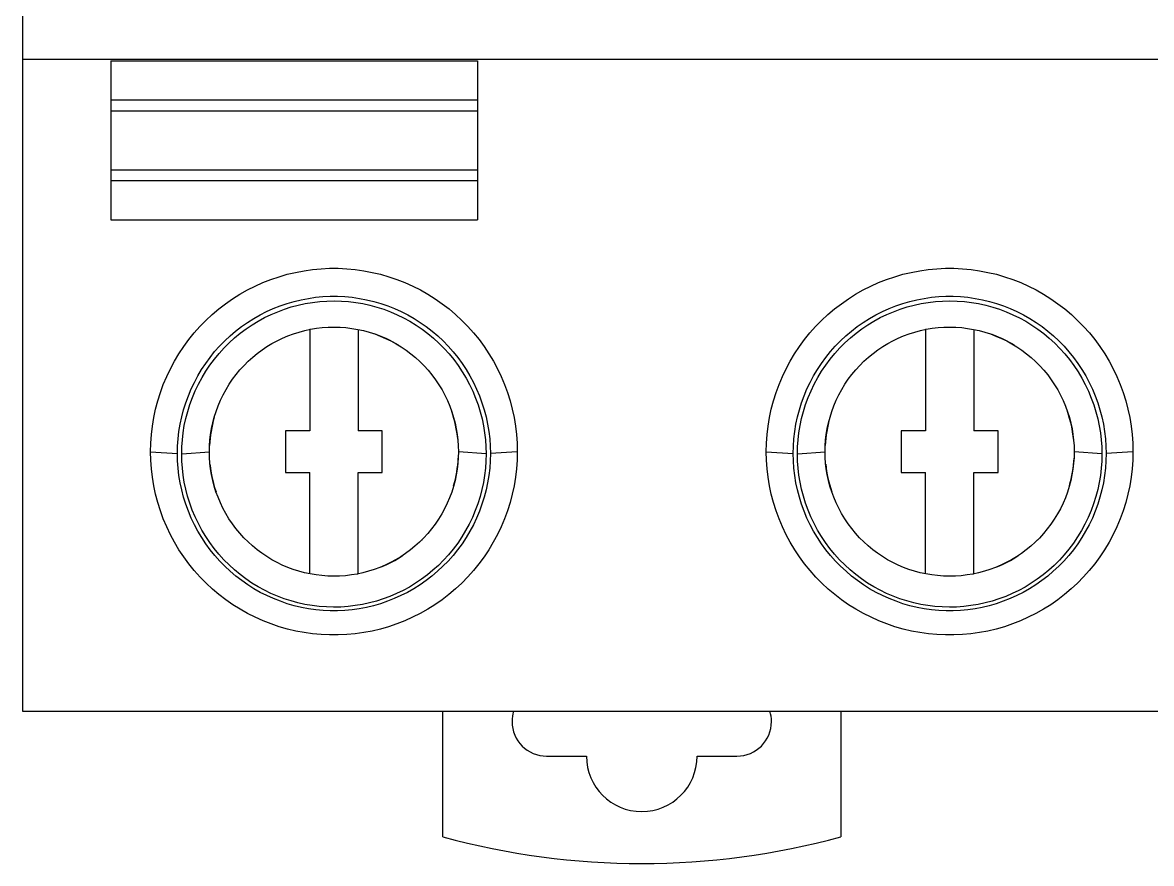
# Model space of a CAD drawing. Header units: millimetres. Extents: x 1019 to 1519, y 1262 to 1448.
# Drawn here: x 1488.314 to 1491.577, y 1342.814 to 1345.244 of the extents above; entities that cross this region are included whole.
import ezdxf

# ---------------------------------------------------------------- set-up
doc = ezdxf.new("R2010")
doc.units = ezdxf.units.MM

# ---------------------------------------------------------------- blocks, each defined once
blk = doc.blocks.new('*U41')
for p, q in [((-1.79, -2.2877), (-1.79, -2.4937)), ((-1.79, -2.4937), (-1.79, -4.3777)), ((-1.79, -2.4937), (1.79, -2.4937)), ((-1.535, -2.4977), (-1.535, -2.7291)), ((-1.535, -2.4977), (-0.475, -2.4977)), ((-0.475, -2.4977), (-0.475, -2.7291)), ((-1.535, -2.611), (-0.475, -2.611)), ((-1.535, -2.6427), (-0.475, -2.6427)), ((-1.535, -2.7291), (-1.535, -2.9577)), ((-0.475, -2.7291), (-0.475, -2.9577)), ((-1.535, -2.8127), (-0.475, -2.8127)), ((-1.535, -2.8443), (-0.475, -2.8443)), ((-1.535, -2.9577), (-0.475, -2.9577)), ((-0.9518, -3.1013), (-0.9271, -3.099)), ((-0.9271, -3.099), (-0.9024, -3.0978)), ((-0.9024, -3.0978), (-0.8776, -3.0978)), ((-0.8776, -3.0978), (-0.8528, -3.099)), ((-0.8528, -3.099), (-0.8281, -3.1013)), ((0.8282, -3.1013), (0.8529, -3.099)), ((0.8529, -3.099), (0.8776, -3.0978)), ((0.8776, -3.0978), (0.9024, -3.0978)), ((0.9024, -3.0978), (0.9272, -3.099)), ((0.9272, -3.099), (0.9519, -3.1013)), ((-1.0953, -3.139), (-1.0722, -3.13)), ((-1.0722, -3.13), (-1.0487, -3.122)), ((-1.0487, -3.122), (-1.0249, -3.1151)), ((-1.0249, -3.1151), (-1.0008, -3.1094)), ((-1.0008, -3.1094), (-0.9764, -3.1047)), ((-0.9764, -3.1047), (-0.9518, -3.1013)), ((-0.8281, -3.1013), (-0.8035, -3.1048)), ((-0.8035, -3.1048), (-0.7792, -3.1094)), ((-0.7792, -3.1094), (-0.755, -3.1151)), ((-0.755, -3.1151), (-0.7312, -3.122)), ((-0.7312, -3.122), (-0.7077, -3.13)), ((-0.7077, -3.13), (-0.6846, -3.1391)), ((0.6847, -3.139), (0.7078, -3.13)), ((0.7078, -3.13), (0.7313, -3.122)), ((0.7313, -3.122), (0.7551, -3.1151)), ((0.7551, -3.1151), (0.7792, -3.1094)), ((0.7792, -3.1094), (0.8036, -3.1047)), ((0.8036, -3.1047), (0.8282, -3.1013)), ((0.9519, -3.1013), (0.9765, -3.1048)), ((0.9765, -3.1048), (1.0008, -3.1094)), ((1.0008, -3.1094), (1.025, -3.1151)), ((1.025, -3.1151), (1.0488, -3.122)), ((1.0488, -3.122), (1.0723, -3.13)), ((1.0723, -3.13), (1.0954, -3.1391)), ((-1.1617, -3.1726), (-1.1401, -3.1604)), ((-1.1401, -3.1604), (-1.118, -3.1492)), ((-1.118, -3.1492), (-1.0953, -3.139)), ((-0.6846, -3.1391), (-0.662, -3.1492)), ((-0.662, -3.1492), (-0.6398, -3.1604)), ((-0.6398, -3.1604), (-0.6182, -3.1727)), ((0.6183, -3.1726), (0.6399, -3.1604)), ((0.6399, -3.1604), (0.662, -3.1492)), ((0.662, -3.1492), (0.6847, -3.139)), ((1.0954, -3.1391), (1.118, -3.1492)), ((1.118, -3.1492), (1.1402, -3.1604)), ((1.1402, -3.1604), (1.1618, -3.1727)), ((-1.2031, -3.2), (-1.1828, -3.1858)), ((-1.1828, -3.1858), (-1.1617, -3.1726)), ((-1.0254, -3.1993), (-1.0051, -3.1934)), ((-1.0051, -3.1934), (-0.9845, -3.1885)), ((-0.9845, -3.1885), (-0.9637, -3.1846)), ((-0.9726, -3.1997), (-0.9519, -3.1962)), ((-0.9637, -3.1846), (-0.9428, -3.1816)), ((-0.9519, -3.1962), (-0.9311, -3.1937)), ((-0.9428, -3.1816), (-0.9217, -3.1796)), ((-0.9311, -3.1937), (-0.9102, -3.1923)), ((-0.9217, -3.1796), (-0.9006, -3.1786)), ((-0.9102, -3.1923), (-0.8893, -3.1918)), ((-0.9006, -3.1786), (-0.8794, -3.1786)), ((-0.8893, -3.1918), (-0.8683, -3.1923)), ((-0.8794, -3.1786), (-0.8583, -3.1796)), ((-0.8683, -3.1923), (-0.8474, -3.1939)), ((-0.8583, -3.1796), (-0.8372, -3.1816)), ((-0.8474, -3.1939), (-0.8267, -3.1964)), ((-0.8372, -3.1816), (-0.8162, -3.1846)), ((-0.8267, -3.1964), (-0.8061, -3.1999)), ((-0.8162, -3.1846), (-0.7954, -3.1885)), ((-0.7954, -3.1885), (-0.7749, -3.1935)), ((-0.7749, -3.1935), (-0.7545, -3.1994)), ((-0.6182, -3.1727), (-0.5972, -3.1859)), ((-0.5972, -3.1859), (-0.5768, -3.2001)), ((0.5769, -3.2), (0.5972, -3.1858)), ((0.5972, -3.1858), (0.6183, -3.1726)), ((0.7546, -3.1993), (0.7749, -3.1934)), ((0.7749, -3.1934), (0.7955, -3.1885)), ((0.7955, -3.1885), (0.8163, -3.1846)), ((0.8074, -3.1997), (0.8281, -3.1962)), ((0.8163, -3.1846), (0.8372, -3.1816)), ((0.8281, -3.1962), (0.8489, -3.1937)), ((0.8372, -3.1816), (0.8583, -3.1796)), ((0.8489, -3.1937), (0.8698, -3.1923)), ((0.8583, -3.1796), (0.8794, -3.1786)), ((0.8698, -3.1923), (0.8907, -3.1918)), ((0.8794, -3.1786), (0.9006, -3.1786)), ((0.8907, -3.1918), (0.9117, -3.1923)), ((0.9006, -3.1786), (0.9217, -3.1796)), ((0.9117, -3.1923), (0.9326, -3.1939)), ((0.9217, -3.1796), (0.9428, -3.1816)), ((0.9326, -3.1939), (0.9533, -3.1964)), ((0.9428, -3.1816), (0.9638, -3.1846)), ((0.9533, -3.1964), (0.9739, -3.1999)), ((0.9638, -3.1846), (0.9846, -3.1885)), ((0.9846, -3.1885), (1.0051, -3.1935)), ((1.0051, -3.1935), (1.0255, -3.1994)), ((1.1618, -3.1727), (1.1828, -3.1859)), ((1.1828, -3.1859), (1.2032, -3.2001)), ((-1.2418, -3.2313), (-1.2228, -3.2152)), ((-1.2228, -3.2152), (-1.2031, -3.2)), ((-1.1034, -3.2322), (-1.0845, -3.2226)), ((-1.0845, -3.2226), (-1.0652, -3.214)), ((-1.0717, -3.2313), (-1.0525, -3.2231)), ((-1.0652, -3.214), (-1.0455, -3.2062)), ((-1.0525, -3.2231), (-1.033, -3.2158)), ((-1.0455, -3.2062), (-1.0254, -3.1993)), ((-1.033, -3.2158), (-1.0131, -3.2095)), ((-1.0131, -3.2095), (-0.993, -3.2041)), ((-0.993, -3.2041), (-0.9726, -3.1997)), ((-0.8061, -3.1999), (-0.7857, -3.2044)), ((-0.7857, -3.2044), (-0.7656, -3.2099)), ((-0.7656, -3.2099), (-0.7457, -3.2163)), ((-0.7545, -3.1994), (-0.7345, -3.2062)), ((-0.7457, -3.2163), (-0.7263, -3.2236)), ((-0.7345, -3.2062), (-0.7148, -3.214)), ((-0.7263, -3.2236), (-0.7071, -3.2318)), ((-0.7148, -3.214), (-0.6954, -3.2227)), ((-0.6954, -3.2227), (-0.6765, -3.2323)), ((-0.5768, -3.2001), (-0.5571, -3.2152)), ((-0.5571, -3.2152), (-0.5382, -3.2313)), ((0.5382, -3.2313), (0.5572, -3.2152)), ((0.5572, -3.2152), (0.5769, -3.2)), ((0.6766, -3.2322), (0.6955, -3.2226)), ((0.6955, -3.2226), (0.7148, -3.214)), ((0.7083, -3.2313), (0.7275, -3.2231)), ((0.7148, -3.214), (0.7345, -3.2062)), ((0.7275, -3.2231), (0.747, -3.2158)), ((0.7345, -3.2062), (0.7546, -3.1993)), ((0.747, -3.2158), (0.7669, -3.2095)), ((0.7669, -3.2095), (0.787, -3.2041)), ((0.787, -3.2041), (0.8074, -3.1997)), ((0.9739, -3.1999), (0.9943, -3.2044)), ((0.9943, -3.2044), (1.0144, -3.2099)), ((1.0144, -3.2099), (1.0343, -3.2163)), ((1.0255, -3.1994), (1.0455, -3.2062)), ((1.0343, -3.2163), (1.0537, -3.2236)), ((1.0455, -3.2062), (1.0652, -3.214)), ((1.0537, -3.2236), (1.0729, -3.2318)), ((1.0652, -3.214), (1.0846, -3.2227)), ((1.0846, -3.2227), (1.1035, -3.2323)), ((1.2032, -3.2001), (1.2229, -3.2152)), ((1.2229, -3.2152), (1.2418, -3.2313)), ((-1.2774, -3.266), (-1.26, -3.2482)), ((-1.26, -3.2482), (-1.2418, -3.2313)), ((-1.1572, -3.2662), (-1.1398, -3.2541)), ((-1.1439, -3.2729), (-1.1266, -3.2612)), ((-1.1398, -3.2541), (-1.1219, -3.2427)), ((-1.1266, -3.2612), (-1.1087, -3.2504)), ((-1.1219, -3.2427), (-1.1034, -3.2322)), ((-1.1087, -3.2504), (-1.0904, -3.2404)), ((-1.0904, -3.2404), (-1.0717, -3.2313)), ((-0.7071, -3.2318), (-0.6884, -3.241)), ((-0.6884, -3.241), (-0.6701, -3.251)), ((-0.6765, -3.2323), (-0.6581, -3.2427)), ((-0.6701, -3.251), (-0.6523, -3.262)), ((-0.6581, -3.2427), (-0.6402, -3.2541)), ((-0.6523, -3.262), (-0.6349, -3.2738)), ((-0.6402, -3.2541), (-0.6228, -3.2663)), ((-0.5382, -3.2313), (-0.52, -3.2482)), ((-0.52, -3.2482), (-0.5026, -3.266)), ((0.5026, -3.266), (0.52, -3.2482)), ((0.52, -3.2482), (0.5382, -3.2313)), ((0.6228, -3.2662), (0.6402, -3.2541)), ((0.6361, -3.2729), (0.6534, -3.2612)), ((0.6402, -3.2541), (0.6581, -3.2427)), ((0.6534, -3.2612), (0.6713, -3.2504)), ((0.6581, -3.2427), (0.6766, -3.2322)), ((0.6713, -3.2504), (0.6896, -3.2404)), ((0.6896, -3.2404), (0.7083, -3.2313)), ((1.0729, -3.2318), (1.0916, -3.241)), ((1.0916, -3.241), (1.1099, -3.251)), ((1.1035, -3.2323), (1.1219, -3.2427)), ((1.1099, -3.251), (1.1277, -3.262)), ((1.1219, -3.2427), (1.1398, -3.2541)), ((1.1277, -3.262), (1.1451, -3.2738)), ((1.1398, -3.2541), (1.1572, -3.2663)), ((1.2418, -3.2313), (1.26, -3.2482)), ((1.26, -3.2482), (1.2774, -3.266)), ((-1.3096, -3.3039), (-1.2939, -3.2845)), ((-1.2939, -3.2845), (-1.2774, -3.266)), ((-1.2057, -3.3075), (-1.1902, -3.293)), ((-1.1902, -3.293), (-1.174, -3.2792)), ((-1.177, -3.2989), (-1.1607, -3.2855)), ((-1.174, -3.2792), (-1.1572, -3.2662)), ((-1.1607, -3.2855), (-1.1439, -3.2729)), ((-1.0387, -3.2998), (-1.023, -3.2931)), ((-1.023, -3.2931), (-1.007, -3.2872)), ((-1.007, -3.2872), (-0.9908, -3.282)), ((-0.9908, -3.282), (-0.9743, -3.2777)), ((-0.9743, -3.2777), (-0.9575, -3.274)), ((-0.96, -3.2745), (-0.96, -3.5677)), ((-0.9575, -3.274), (-0.9407, -3.2712)), ((-0.9407, -3.2712), (-0.9236, -3.2692)), ((-0.9236, -3.2692), (-0.9065, -3.268)), ((-0.9065, -3.268), (-0.8894, -3.2677)), ((-0.8894, -3.2677), (-0.8723, -3.2681)), ((-0.8723, -3.2681), (-0.8552, -3.2693)), ((-0.8552, -3.2693), (-0.8382, -3.2714)), ((-0.8382, -3.2714), (-0.8213, -3.2743)), ((-0.8213, -3.2743), (-0.8047, -3.2779)), ((-0.82, -3.2745), (-0.82, -3.5677)), ((-0.8047, -3.2779), (-0.7882, -3.2824)), ((-0.7882, -3.2824), (-0.772, -3.2876)), ((-0.772, -3.2876), (-0.756, -3.2935)), ((-0.756, -3.2935), (-0.7404, -3.3002)), ((-0.6349, -3.2738), (-0.6181, -3.2864)), ((-0.6228, -3.2663), (-0.606, -3.2792)), ((-0.6181, -3.2864), (-0.6019, -3.2999)), ((-0.606, -3.2792), (-0.5898, -3.293)), ((-0.5898, -3.293), (-0.5743, -3.3075)), ((-0.5026, -3.266), (-0.486, -3.2846)), ((-0.486, -3.2846), (-0.4704, -3.3039)), ((0.4704, -3.3039), (0.4861, -3.2845)), ((0.4861, -3.2845), (0.5026, -3.266)), ((0.5743, -3.3075), (0.5898, -3.293)), ((0.5898, -3.293), (0.606, -3.2792)), ((0.603, -3.2989), (0.6193, -3.2855)), ((0.606, -3.2792), (0.6228, -3.2662)), ((0.6193, -3.2855), (0.6361, -3.2729)), ((0.7413, -3.2998), (0.757, -3.2931)), ((0.757, -3.2931), (0.773, -3.2872)), ((0.773, -3.2872), (0.7892, -3.282)), ((0.7892, -3.282), (0.8057, -3.2777)), ((0.8057, -3.2777), (0.8225, -3.274)), ((0.82, -3.2745), (0.82, -3.5677)), ((0.8225, -3.274), (0.8393, -3.2712)), ((0.8393, -3.2712), (0.8564, -3.2692)), ((0.8564, -3.2692), (0.8735, -3.268)), ((0.8735, -3.268), (0.8906, -3.2677)), ((0.8906, -3.2677), (0.9077, -3.2681)), ((0.9077, -3.2681), (0.9248, -3.2693)), ((0.9248, -3.2693), (0.9418, -3.2714)), ((0.9418, -3.2714), (0.9587, -3.2743)), ((0.9587, -3.2743), (0.9753, -3.2779)), ((0.96, -3.2745), (0.96, -3.5677)), ((0.9753, -3.2779), (0.9918, -3.2824)), ((0.9918, -3.2824), (1.008, -3.2876)), ((1.008, -3.2876), (1.024, -3.2935)), ((1.024, -3.2935), (1.0396, -3.3002)), ((1.1451, -3.2738), (1.1619, -3.2864)), ((1.1572, -3.2663), (1.174, -3.2792)), ((1.1619, -3.2864), (1.1781, -3.2999)), ((1.174, -3.2792), (1.1902, -3.293)), ((1.1902, -3.293), (1.2057, -3.3075)), ((1.2774, -3.266), (1.294, -3.2846)), ((1.294, -3.2846), (1.3096, -3.3039)), ((-1.3381, -3.3447), (-1.3243, -3.3239)), ((-1.3243, -3.3239), (-1.3096, -3.3039)), ((-1.2347, -3.3386), (-1.2206, -3.3227)), ((-1.2218, -3.3438), (-1.2075, -3.328)), ((-1.2206, -3.3227), (-1.2057, -3.3075)), ((-1.2075, -3.328), (-1.1926, -3.3131)), ((-1.1926, -3.3131), (-1.177, -3.2989)), ((-1.0978, -3.3337), (-1.0836, -3.3241)), ((-1.0836, -3.3241), (-1.069, -3.3153)), ((-1.069, -3.3153), (-1.054, -3.3072)), ((-1.054, -3.3072), (-1.0387, -3.2998)), ((-0.7404, -3.3002), (-0.7251, -3.3077)), ((-0.7251, -3.3077), (-0.7101, -3.3158)), ((-0.7101, -3.3158), (-0.6955, -3.3247)), ((-0.6955, -3.3247), (-0.6813, -3.3343)), ((-0.6019, -3.2999), (-0.5863, -3.3142)), ((-0.5863, -3.3142), (-0.5713, -3.3292)), ((-0.5743, -3.3075), (-0.5594, -3.3227)), ((-0.5594, -3.3227), (-0.5453, -3.3387)), ((-0.4704, -3.3039), (-0.4556, -3.324)), ((-0.4556, -3.324), (-0.4418, -3.3447)), ((0.4419, -3.3447), (0.4557, -3.3239)), ((0.4557, -3.3239), (0.4704, -3.3039)), ((0.5453, -3.3386), (0.5594, -3.3227)), ((0.5582, -3.3438), (0.5725, -3.328)), ((0.5594, -3.3227), (0.5743, -3.3075)), ((0.5725, -3.328), (0.5874, -3.3131)), ((0.5874, -3.3131), (0.603, -3.2989)), ((0.6822, -3.3337), (0.6964, -3.3241)), ((0.6964, -3.3241), (0.711, -3.3153)), ((0.711, -3.3153), (0.726, -3.3072)), ((0.726, -3.3072), (0.7413, -3.2998)), ((1.0396, -3.3002), (1.0549, -3.3077)), ((1.0549, -3.3077), (1.0699, -3.3158)), ((1.0699, -3.3158), (1.0845, -3.3247)), ((1.0845, -3.3247), (1.0987, -3.3343)), ((1.1781, -3.2999), (1.1937, -3.3142)), ((1.1937, -3.3142), (1.2087, -3.3292)), ((1.2057, -3.3075), (1.2206, -3.3227)), ((1.2206, -3.3227), (1.2347, -3.3387)), ((1.3096, -3.3039), (1.3244, -3.324)), ((1.3244, -3.324), (1.3382, -3.3447)), ((-1.3509, -3.366), (-1.3381, -3.3447)), ((-1.2606, -3.3724), (-1.248, -3.3552)), ((-1.2482, -3.3773), (-1.2354, -3.3602)), ((-1.248, -3.3552), (-1.2347, -3.3386)), ((-1.2354, -3.3602), (-1.2218, -3.3438)), ((-1.1376, -3.3663), (-1.1248, -3.3547)), ((-1.1248, -3.3547), (-1.1115, -3.3439)), ((-1.1115, -3.3439), (-1.0978, -3.3337)), ((-0.6813, -3.3343), (-0.6676, -3.3446)), ((-0.6676, -3.3446), (-0.6543, -3.3556)), ((-0.6543, -3.3556), (-0.6415, -3.3672)), ((-0.5713, -3.3292), (-0.5571, -3.3451)), ((-0.5571, -3.3451), (-0.5435, -3.3616)), ((-0.5453, -3.3387), (-0.5319, -3.3552)), ((-0.5319, -3.3552), (-0.5194, -3.3724)), ((-0.4418, -3.3447), (-0.429, -3.3661)), ((0.4291, -3.366), (0.4419, -3.3447)), ((0.5194, -3.3724), (0.532, -3.3552)), ((0.5318, -3.3773), (0.5446, -3.3602)), ((0.532, -3.3552), (0.5453, -3.3386)), ((0.5446, -3.3602), (0.5582, -3.3438)), ((0.6424, -3.3663), (0.6552, -3.3547)), ((0.6552, -3.3547), (0.6685, -3.3439)), ((0.6685, -3.3439), (0.6822, -3.3337)), ((1.0987, -3.3343), (1.1124, -3.3446)), ((1.1124, -3.3446), (1.1257, -3.3556)), ((1.1257, -3.3556), (1.1385, -3.3672)), ((1.2087, -3.3292), (1.2229, -3.3451)), ((1.2229, -3.3451), (1.2365, -3.3616)), ((1.2347, -3.3387), (1.2481, -3.3552)), ((1.2481, -3.3552), (1.2606, -3.3724)), ((1.3382, -3.3447), (1.351, -3.3661)), ((-1.3734, -3.4104), (-1.3627, -3.388)), ((-1.3627, -3.388), (-1.3509, -3.366)), ((-1.2833, -3.4084), (-1.2724, -3.3901)), ((-1.2724, -3.3901), (-1.2606, -3.3724)), ((-1.2601, -3.3951), (-1.2482, -3.3773)), ((-1.1726, -3.4046), (-1.1615, -3.3913)), ((-1.1615, -3.3913), (-1.1498, -3.3785)), ((-1.1498, -3.3785), (-1.1376, -3.3663)), ((-0.6415, -3.3672), (-0.6293, -3.3794)), ((-0.6293, -3.3794), (-0.6176, -3.3923)), ((-0.6176, -3.3923), (-0.6065, -3.4057)), ((-0.5435, -3.3616), (-0.5308, -3.3788)), ((-0.5308, -3.3788), (-0.5189, -3.3966)), ((-0.5194, -3.3724), (-0.5076, -3.3902)), ((-0.5076, -3.3902), (-0.4967, -3.4085)), ((-0.429, -3.3661), (-0.4173, -3.388)), ((-0.4173, -3.388), (-0.4065, -3.4105)), ((0.4066, -3.4104), (0.4173, -3.388)), ((0.4173, -3.388), (0.4291, -3.366)), ((0.4967, -3.4084), (0.5076, -3.3901)), ((0.5076, -3.3901), (0.5194, -3.3724)), ((0.5199, -3.3951), (0.5318, -3.3773)), ((0.6074, -3.4046), (0.6185, -3.3913)), ((0.6185, -3.3913), (0.6302, -3.3785)), ((0.6302, -3.3785), (0.6424, -3.3663)), ((1.1385, -3.3672), (1.1507, -3.3794)), ((1.1507, -3.3794), (1.1624, -3.3923)), ((1.1624, -3.3923), (1.1735, -3.4057)), ((1.2365, -3.3616), (1.2492, -3.3788)), ((1.2492, -3.3788), (1.2611, -3.3966)), ((1.2606, -3.3724), (1.2724, -3.3902)), ((1.2724, -3.3902), (1.2833, -3.4085)), ((1.351, -3.3661), (1.3627, -3.388)), ((1.3627, -3.388), (1.3735, -3.4105)), ((-1.3831, -3.4334), (-1.3734, -3.4104)), ((-1.2934, -3.4273), (-1.2833, -3.4084)), ((-1.2814, -3.4323), (-1.2712, -3.4134)), ((-1.2712, -3.4134), (-1.2601, -3.3951)), ((-1.1928, -3.433), (-1.183, -3.4186)), ((-1.183, -3.4186), (-1.1726, -3.4046)), ((-0.6065, -3.4057), (-0.5961, -3.4197)), ((-0.5961, -3.4197), (-0.5864, -3.4342)), ((-0.5189, -3.3966), (-0.5079, -3.415)), ((-0.5079, -3.415), (-0.4978, -3.4339)), ((-0.4967, -3.4085), (-0.4866, -3.4273)), ((-0.4065, -3.4105), (-0.3969, -3.4335)), ((0.3969, -3.4334), (0.4066, -3.4104)), ((0.4866, -3.4273), (0.4967, -3.4084)), ((0.4986, -3.4323), (0.5088, -3.4134)), ((0.5088, -3.4134), (0.5199, -3.3951)), ((0.5872, -3.433), (0.597, -3.4186)), ((0.597, -3.4186), (0.6074, -3.4046)), ((1.1735, -3.4057), (1.1839, -3.4197)), ((1.1839, -3.4197), (1.1936, -3.4342)), ((1.2611, -3.3966), (1.2721, -3.415)), ((1.2721, -3.415), (1.2822, -3.4339)), ((1.2833, -3.4085), (1.2934, -3.4273)), ((1.3735, -3.4105), (1.3831, -3.4335)), ((-1.3992, -3.4806), (-1.3917, -3.4568)), ((-1.3917, -3.4568), (-1.3831, -3.4334)), ((-1.3108, -3.4662), (-1.3025, -3.4465)), ((-1.3025, -3.4465), (-1.2934, -3.4273)), ((-1.299, -3.4713), (-1.2907, -3.4516)), ((-1.2907, -3.4516), (-1.2814, -3.4323)), ((-1.2103, -3.4633), (-1.2019, -3.4479)), ((-1.2019, -3.4479), (-1.1928, -3.433)), ((-0.5864, -3.4342), (-0.5774, -3.4492)), ((-0.5774, -3.4492), (-0.5691, -3.4645)), ((-0.4978, -3.4339), (-0.4886, -3.4532)), ((-0.4886, -3.4532), (-0.4804, -3.4728)), ((-0.4866, -3.4273), (-0.4774, -3.4466)), ((-0.4774, -3.4466), (-0.4692, -3.4663)), ((-0.3969, -3.4335), (-0.3883, -3.4569)), ((-0.3883, -3.4569), (-0.3808, -3.4807)), ((0.3808, -3.4806), (0.3883, -3.4568)), ((0.3883, -3.4568), (0.3969, -3.4334)), ((0.4692, -3.4662), (0.4775, -3.4465)), ((0.4775, -3.4465), (0.4866, -3.4273)), ((0.481, -3.4713), (0.4893, -3.4516)), ((0.4893, -3.4516), (0.4986, -3.4323)), ((0.5697, -3.4633), (0.5781, -3.4479)), ((0.5781, -3.4479), (0.5872, -3.433)), ((1.1936, -3.4342), (1.2026, -3.4492)), ((1.2026, -3.4492), (1.2109, -3.4645)), ((1.2822, -3.4339), (1.2914, -3.4532)), ((1.2914, -3.4532), (1.2996, -3.4728)), ((1.2934, -3.4273), (1.3026, -3.4466)), ((1.3026, -3.4466), (1.3108, -3.4663)), ((1.3831, -3.4335), (1.3917, -3.4569)), ((1.3917, -3.4569), (1.3992, -3.4807)), ((-1.4055, -3.5047), (-1.3992, -3.4806)), ((-1.3245, -3.5067), (-1.3181, -3.4863)), ((-1.3181, -3.4863), (-1.3108, -3.4662)), ((-1.3127, -3.5115), (-1.3063, -3.4913)), ((-1.3063, -3.4913), (-1.299, -3.4713)), ((-1.2246, -3.495), (-1.2178, -3.479)), ((-1.2178, -3.479), (-1.2103, -3.4633)), ((-0.5691, -3.4645), (-0.5616, -3.4802)), ((-0.5616, -3.4802), (-0.5549, -3.4962)), ((-0.4804, -3.4728), (-0.4732, -3.4926)), ((-0.4692, -3.4663), (-0.4619, -3.4863)), ((-0.4619, -3.4863), (-0.4555, -3.5067)), ((-0.3808, -3.4807), (-0.3745, -3.5048)), ((0.3745, -3.5047), (0.3808, -3.4806)), ((0.4555, -3.5067), (0.4619, -3.4863)), ((0.4619, -3.4863), (0.4692, -3.4662)), ((0.4673, -3.5115), (0.4737, -3.4913)), ((0.4737, -3.4913), (0.481, -3.4713)), ((0.5554, -3.495), (0.5622, -3.479)), ((0.5622, -3.479), (0.5697, -3.4633)), ((1.2109, -3.4645), (1.2184, -3.4802)), ((1.2184, -3.4802), (1.2251, -3.4962)), ((1.2996, -3.4728), (1.3068, -3.4926)), ((1.3108, -3.4663), (1.3181, -3.4863)), ((1.3181, -3.4863), (1.3245, -3.5067)), ((1.3992, -3.4807), (1.4055, -3.5048)), ((-1.4107, -3.5291), (-1.4055, -3.5047)), ((-1.3299, -3.5274), (-1.3245, -3.5067)), ((-1.318, -3.5319), (-1.3127, -3.5115)), ((-1.2358, -3.5277), (-1.2306, -3.5112)), ((-1.2306, -3.5112), (-1.2246, -3.495)), ((-0.5549, -3.4962), (-0.549, -3.5123)), ((-0.549, -3.5123), (-0.5439, -3.5286)), ((-0.4732, -3.4926), (-0.467, -3.5127)), ((-0.467, -3.5127), (-0.4617, -3.5328)), ((-0.4555, -3.5067), (-0.4501, -3.5274)), ((-0.3745, -3.5048), (-0.3692, -3.5291)), ((0.3693, -3.5291), (0.3745, -3.5047)), ((0.4501, -3.5274), (0.4555, -3.5067)), ((0.462, -3.5319), (0.4673, -3.5115)), ((0.5442, -3.5277), (0.5494, -3.5112)), ((0.5494, -3.5112), (0.5554, -3.495)), ((1.2251, -3.4962), (1.231, -3.5123)), ((1.231, -3.5123), (1.2361, -3.5286)), ((1.3068, -3.4926), (1.313, -3.5127)), ((1.313, -3.5127), (1.3183, -3.5328)), ((1.3245, -3.5067), (1.3299, -3.5274)), ((1.4055, -3.5048), (1.4108, -3.5291)), ((-1.4177, -3.5783), (-1.4148, -3.5536)), ((-1.4148, -3.5536), (-1.4107, -3.5291)), ((-1.3379, -3.5693), (-1.3344, -3.5482)), ((-1.3344, -3.5482), (-1.3299, -3.5274)), ((-1.3257, -3.5729), (-1.3224, -3.5524)), ((-1.3224, -3.5524), (-1.318, -3.5319)), ((-1.2438, -3.5609), (-1.2402, -3.5443)), ((-1.2402, -3.5443), (-1.2358, -3.5277)), ((-0.5439, -3.5286), (-0.5396, -3.545)), ((-0.5396, -3.545), (-0.5361, -3.5615)), ((-0.4617, -3.5328), (-0.4575, -3.5531)), ((-0.4575, -3.5531), (-0.4542, -3.5734)), ((-0.4501, -3.5274), (-0.4456, -3.5483)), ((-0.4456, -3.5483), (-0.4421, -3.5693)), ((-0.3692, -3.5291), (-0.3652, -3.5537)), ((-0.3652, -3.5537), (-0.3623, -3.5783)), ((0.3623, -3.5783), (0.3652, -3.5536)), ((0.3652, -3.5536), (0.3693, -3.5291)), ((0.4421, -3.5693), (0.4456, -3.5482)), ((0.4456, -3.5482), (0.4501, -3.5274)), ((0.4543, -3.5729), (0.4576, -3.5524)), ((0.4576, -3.5524), (0.462, -3.5319)), ((0.5362, -3.5609), (0.5398, -3.5443)), ((0.5398, -3.5443), (0.5442, -3.5277)), ((1.2361, -3.5286), (1.2404, -3.545)), ((1.2404, -3.545), (1.2439, -3.5615)), ((1.3183, -3.5328), (1.3225, -3.5531)), ((1.3225, -3.5531), (1.3258, -3.5734)), ((1.3299, -3.5274), (1.3344, -3.5483)), ((1.3344, -3.5483), (1.3379, -3.5693)), ((1.4108, -3.5291), (1.4148, -3.5537)), ((1.4148, -3.5537), (1.4177, -3.5783)), ((-1.4194, -3.603), (-1.4177, -3.5783)), ((-1.3403, -3.5905), (-1.3379, -3.5693)), ((-1.3281, -3.5934), (-1.3257, -3.5729)), ((-1.2485, -3.5943), (-1.2465, -3.5776)), ((-1.2465, -3.5776), (-1.2438, -3.5609)), ((-1.03, -3.5677), (-1.03, -3.6877)), ((-0.96, -3.5677), (-1.03, -3.5677)), ((-0.75, -3.5677), (-0.82, -3.5677)), ((-0.75, -3.6877), (-0.75, -3.5677)), ((-0.5361, -3.5615), (-0.5334, -3.578)), ((-0.5334, -3.578), (-0.5315, -3.5946)), ((-0.4542, -3.5734), (-0.4519, -3.5937)), ((-0.4421, -3.5693), (-0.4397, -3.5905)), ((-0.3623, -3.5783), (-0.3606, -3.603)), ((0.3606, -3.603), (0.3623, -3.5783)), ((0.4397, -3.5905), (0.4421, -3.5693)), ((0.4519, -3.5934), (0.4543, -3.5729)), ((0.5315, -3.5943), (0.5335, -3.5776)), ((0.5335, -3.5776), (0.5362, -3.5609)), ((0.75, -3.5677), (0.75, -3.6877)), ((0.82, -3.5677), (0.75, -3.5677)), ((1.03, -3.5677), (0.96, -3.5677)), ((1.03, -3.6877), (1.03, -3.5677)), ((1.2439, -3.5615), (1.2466, -3.578)), ((1.2466, -3.578), (1.2485, -3.5946)), ((1.3258, -3.5734), (1.3281, -3.5937)), ((1.3379, -3.5693), (1.3403, -3.5905)), ((1.4177, -3.5783), (1.4194, -3.603)), ((-1.42, -3.6277), (-1.4194, -3.603)), ((-1.3423, -3.6328), (-1.3418, -3.6116)), ((-1.3418, -3.6116), (-1.3403, -3.5905)), ((-1.33, -3.6344), (-1.3295, -3.614)), ((-1.3295, -3.614), (-1.3281, -3.5934)), ((-1.25, -3.6277), (-1.2496, -3.611)), ((-1.2496, -3.611), (-1.2485, -3.5943)), ((-0.5315, -3.5946), (-0.5304, -3.6111)), ((-0.5304, -3.6111), (-0.53, -3.6277)), ((-0.4519, -3.5937), (-0.4505, -3.6141)), ((-0.4505, -3.6141), (-0.45, -3.6344)), ((-0.4397, -3.5905), (-0.4382, -3.6116)), ((-0.4382, -3.6116), (-0.4377, -3.6328)), ((-0.3606, -3.603), (-0.36, -3.6277)), ((0.36, -3.6277), (0.3606, -3.603)), ((0.4377, -3.6328), (0.4382, -3.6116)), ((0.4382, -3.6116), (0.4397, -3.5905)), ((0.45, -3.6344), (0.4505, -3.614)), ((0.4505, -3.614), (0.4519, -3.5934)), ((0.53, -3.6277), (0.5304, -3.611)), ((0.5304, -3.611), (0.5315, -3.5943)), ((1.2485, -3.5946), (1.2496, -3.6111)), ((1.2496, -3.6111), (1.25, -3.6277)), ((1.3281, -3.5937), (1.3295, -3.6141)), ((1.3295, -3.6141), (1.33, -3.6344)), ((1.3403, -3.5905), (1.3418, -3.6116)), ((1.3418, -3.6116), (1.3423, -3.6328)), ((1.4194, -3.603), (1.42, -3.6277)), ((-1.4195, -3.6523), (-1.42, -3.6277)), ((-1.42, -3.6277), (-1.3423, -3.6328)), ((-1.4177, -3.6769), (-1.4195, -3.6523)), ((-1.3418, -3.6539), (-1.3423, -3.6328)), ((-1.3404, -3.6751), (-1.3418, -3.6539)), ((-1.33, -3.6344), (-1.25, -3.6277)), ((-1.3295, -3.6548), (-1.33, -3.6344)), ((-1.3281, -3.6753), (-1.3295, -3.6548)), ((-1.2496, -3.6443), (-1.25, -3.6277)), ((-1.2485, -3.6609), (-1.2496, -3.6443)), ((-0.5304, -3.6444), (-0.5316, -3.6611)), ((-0.53, -3.6277), (-0.5304, -3.6444)), ((-0.45, -3.6344), (-0.53, -3.6277)), ((-0.45, -3.6344), (-0.4505, -3.6549)), ((-0.4382, -3.6539), (-0.4396, -3.6751)), ((-0.4377, -3.6328), (-0.4382, -3.6539)), ((-0.36, -3.6277), (-0.4377, -3.6328)), ((-0.3605, -3.6522), (-0.3623, -3.6769)), ((-0.36, -3.6277), (-0.3605, -3.6522)), ((0.3605, -3.6523), (0.36, -3.6277)), ((0.36, -3.6277), (0.4377, -3.6328)), ((0.3623, -3.6769), (0.3605, -3.6523)), ((0.4382, -3.6539), (0.4377, -3.6328)), ((0.4396, -3.6751), (0.4382, -3.6539)), ((0.45, -3.6344), (0.53, -3.6277)), ((0.4505, -3.6548), (0.45, -3.6344)), ((0.4519, -3.6753), (0.4505, -3.6548)), ((0.5304, -3.6443), (0.53, -3.6277)), ((0.5315, -3.6609), (0.5304, -3.6443)), ((1.2496, -3.6444), (1.2484, -3.6611)), ((1.25, -3.6277), (1.2496, -3.6444)), ((1.33, -3.6344), (1.25, -3.6277)), ((1.33, -3.6344), (1.3295, -3.6549)), ((1.3418, -3.6539), (1.3404, -3.6751)), ((1.3423, -3.6328), (1.3418, -3.6539)), ((1.42, -3.6277), (1.3423, -3.6328)), ((1.4195, -3.6522), (1.4177, -3.6769)), ((1.42, -3.6277), (1.4195, -3.6522)), ((-1.4148, -3.7016), (-1.4177, -3.6769)), ((-1.3379, -3.6962), (-1.3404, -3.6751)), ((-1.3258, -3.6957), (-1.3281, -3.6753)), ((-1.2465, -3.6775), (-1.2485, -3.6609)), ((-1.2438, -3.6941), (-1.2465, -3.6775)), ((-0.5335, -3.6779), (-0.5363, -3.6946)), ((-0.5316, -3.6611), (-0.5335, -3.6779)), ((-0.4519, -3.6755), (-0.4543, -3.6962)), ((-0.4505, -3.6549), (-0.4519, -3.6755)), ((-0.4396, -3.6751), (-0.4421, -3.6962)), ((-0.3623, -3.6769), (-0.3652, -3.7015)), ((0.3652, -3.7016), (0.3623, -3.6769)), ((0.4421, -3.6962), (0.4396, -3.6751)), ((0.4542, -3.6957), (0.4519, -3.6753)), ((0.5335, -3.6775), (0.5315, -3.6609)), ((0.5362, -3.6941), (0.5335, -3.6775)), ((1.2465, -3.6779), (1.2437, -3.6946)), ((1.2484, -3.6611), (1.2465, -3.6779)), ((1.3281, -3.6755), (1.3257, -3.6962)), ((1.3295, -3.6549), (1.3281, -3.6755)), ((1.3404, -3.6751), (1.3379, -3.6962)), ((1.4177, -3.6769), (1.4148, -3.7015)), ((-1.4108, -3.7261), (-1.4148, -3.7016)), ((-1.3344, -3.7173), (-1.3379, -3.6962)), ((-1.33, -3.7383), (-1.3344, -3.7173)), ((-1.3225, -3.7161), (-1.3258, -3.6957)), ((-1.3182, -3.7364), (-1.3225, -3.7161)), ((-1.2403, -3.7106), (-1.2438, -3.6941)), ((-1.236, -3.727), (-1.2403, -3.7106)), ((-1.03, -3.6877), (-0.96, -3.6877)), ((-0.96, -3.9808), (-0.96, -3.6877)), ((-0.82, -3.9808), (-0.82, -3.6877)), ((-0.82, -3.6877), (-0.75, -3.6877)), ((-0.5399, -3.7113), (-0.5442, -3.7279)), ((-0.5363, -3.6946), (-0.5399, -3.7113)), ((-0.4577, -3.7168), (-0.462, -3.7373)), ((-0.4543, -3.6962), (-0.4577, -3.7168)), ((-0.4456, -3.7173), (-0.45, -3.7382)), ((-0.4421, -3.6962), (-0.4456, -3.7173)), ((-0.3652, -3.7015), (-0.3692, -3.7261)), ((0.3692, -3.7261), (0.3652, -3.7016)), ((0.4456, -3.7173), (0.4421, -3.6962)), ((0.45, -3.7383), (0.4456, -3.7173)), ((0.4575, -3.7161), (0.4542, -3.6957)), ((0.4618, -3.7364), (0.4575, -3.7161)), ((0.5397, -3.7106), (0.5362, -3.6941)), ((0.544, -3.727), (0.5397, -3.7106)), ((0.75, -3.6877), (0.82, -3.6877)), ((0.82, -3.9808), (0.82, -3.6877)), ((0.96, -3.9808), (0.96, -3.6877)), ((0.96, -3.6877), (1.03, -3.6877)), ((1.2401, -3.7113), (1.2357, -3.7279)), ((1.2437, -3.6946), (1.2401, -3.7113)), ((1.3223, -3.7168), (1.318, -3.7373)), ((1.3257, -3.6962), (1.3223, -3.7168)), ((1.3344, -3.7173), (1.33, -3.7382)), ((1.3379, -3.6962), (1.3344, -3.7173)), ((1.4148, -3.7015), (1.4108, -3.7261)), ((-1.4055, -3.7505), (-1.4108, -3.7261)), ((-1.3992, -3.7747), (-1.4055, -3.7505)), ((-1.3245, -3.759), (-1.33, -3.7383)), ((-1.3129, -3.7566), (-1.3182, -3.7364)), ((-1.2309, -3.7434), (-1.236, -3.727)), ((-1.225, -3.7595), (-1.2309, -3.7434)), ((-0.5495, -3.7444), (-0.5555, -3.7607)), ((-0.5442, -3.7279), (-0.5495, -3.7444)), ((-0.462, -3.7373), (-0.4674, -3.7577)), ((-0.45, -3.7382), (-0.4555, -3.759)), ((-0.3744, -3.7505), (-0.3808, -3.7747)), ((-0.3692, -3.7261), (-0.3744, -3.7505)), ((0.3745, -3.7505), (0.3692, -3.7261)), ((0.3808, -3.7747), (0.3745, -3.7505)), ((0.4555, -3.759), (0.45, -3.7383)), ((0.4671, -3.7566), (0.4618, -3.7364)), ((0.5491, -3.7434), (0.544, -3.727)), ((0.555, -3.7595), (0.5491, -3.7434)), ((1.2305, -3.7444), (1.2245, -3.7607)), ((1.2357, -3.7279), (1.2305, -3.7444)), ((1.318, -3.7373), (1.3126, -3.7577)), ((1.33, -3.7382), (1.3245, -3.759)), ((1.4056, -3.7505), (1.3992, -3.7747)), ((1.4108, -3.7261), (1.4056, -3.7505)), ((-1.3917, -3.7985), (-1.3992, -3.7747)), ((-1.3181, -3.7795), (-1.3245, -3.759)), ((-1.3108, -3.7996), (-1.3181, -3.7795)), ((-1.3067, -3.7767), (-1.3129, -3.7566)), ((-1.2994, -3.7966), (-1.3067, -3.7767)), ((-1.2182, -3.7755), (-1.225, -3.7595)), ((-1.2107, -3.7912), (-1.2182, -3.7755)), ((-0.5623, -3.7767), (-0.5699, -3.7925)), ((-0.5555, -3.7607), (-0.5623, -3.7767)), ((-0.4738, -3.778), (-0.4812, -3.798)), ((-0.4674, -3.7577), (-0.4738, -3.778)), ((-0.4619, -3.7795), (-0.4692, -3.7996)), ((-0.4555, -3.759), (-0.4619, -3.7795)), ((-0.3808, -3.7747), (-0.3883, -3.7985)), ((0.3883, -3.7985), (0.3808, -3.7747)), ((0.4619, -3.7795), (0.4555, -3.759)), ((0.4692, -3.7996), (0.4619, -3.7795)), ((0.4733, -3.7767), (0.4671, -3.7566)), ((0.4806, -3.7966), (0.4733, -3.7767)), ((0.5618, -3.7755), (0.555, -3.7595)), ((0.5693, -3.7912), (0.5618, -3.7755)), ((1.2177, -3.7767), (1.2101, -3.7925)), ((1.2245, -3.7607), (1.2177, -3.7767)), ((1.3062, -3.778), (1.2988, -3.798)), ((1.3126, -3.7577), (1.3062, -3.778)), ((1.3181, -3.7795), (1.3108, -3.7996)), ((1.3245, -3.759), (1.3181, -3.7795)), ((1.3992, -3.7747), (1.3917, -3.7985)), ((-1.3831, -3.822), (-1.3917, -3.7985)), ((-1.3025, -3.8194), (-1.3108, -3.7996)), ((-1.2911, -3.8162), (-1.2994, -3.7966)), ((-1.2819, -3.8355), (-1.2911, -3.8162)), ((-1.2024, -3.8066), (-1.2107, -3.7912)), ((-1.1933, -3.8216), (-1.2024, -3.8066)), ((-0.5783, -3.8078), (-0.5874, -3.8227)), ((-0.5699, -3.7925), (-0.5783, -3.8078)), ((-0.4895, -3.8177), (-0.4988, -3.837)), ((-0.4812, -3.798), (-0.4895, -3.8177)), ((-0.4692, -3.7996), (-0.4775, -3.8194)), ((-0.3883, -3.7985), (-0.3969, -3.822)), ((0.3969, -3.822), (0.3883, -3.7985)), ((0.4775, -3.8194), (0.4692, -3.7996)), ((0.4889, -3.8162), (0.4806, -3.7966)), ((0.4981, -3.8355), (0.4889, -3.8162)), ((0.5776, -3.8066), (0.5693, -3.7912)), ((0.5867, -3.8216), (0.5776, -3.8066)), ((1.2017, -3.8078), (1.1926, -3.8227)), ((1.2101, -3.7925), (1.2017, -3.8078)), ((1.2905, -3.8177), (1.2812, -3.837)), ((1.2988, -3.798), (1.2905, -3.8177)), ((1.3108, -3.7996), (1.3025, -3.8194)), ((1.3917, -3.7985), (1.3831, -3.822)), ((-1.3734, -3.845), (-1.3831, -3.822)), ((-1.3626, -3.8676), (-1.3734, -3.845)), ((-1.2933, -3.8388), (-1.3025, -3.8194)), ((-1.2831, -3.8577), (-1.2933, -3.8388)), ((-1.2718, -3.8544), (-1.2819, -3.8355)), ((-1.1835, -3.8361), (-1.1933, -3.8216)), ((-1.1731, -3.85), (-1.1835, -3.8361)), ((-1.162, -3.8635), (-1.1731, -3.85)), ((-0.5972, -3.8372), (-0.6077, -3.8511)), ((-0.5874, -3.8227), (-0.5972, -3.8372)), ((-0.4988, -3.837), (-0.5091, -3.8559)), ((-0.4867, -3.8387), (-0.4968, -3.8576)), ((-0.4775, -3.8194), (-0.4867, -3.8387)), ((-0.4066, -3.845), (-0.4174, -3.8675)), ((-0.3969, -3.822), (-0.4066, -3.845)), ((0.4066, -3.845), (0.3969, -3.822)), ((0.4174, -3.8676), (0.4066, -3.845)), ((0.4867, -3.8388), (0.4775, -3.8194)), ((0.4969, -3.8577), (0.4867, -3.8388)), ((0.5082, -3.8544), (0.4981, -3.8355)), ((0.5965, -3.8361), (0.5867, -3.8216)), ((0.6069, -3.85), (0.5965, -3.8361)), ((0.618, -3.8635), (0.6069, -3.85)), ((1.1828, -3.8372), (1.1723, -3.8511)), ((1.1926, -3.8227), (1.1828, -3.8372)), ((1.2812, -3.837), (1.2709, -3.8559)), ((1.2933, -3.8387), (1.2832, -3.8576)), ((1.3025, -3.8194), (1.2933, -3.8387)), ((1.3734, -3.845), (1.3626, -3.8675)), ((1.3831, -3.822), (1.3734, -3.845)), ((-1.3507, -3.8896), (-1.3626, -3.8676)), ((-1.2722, -3.8761), (-1.2831, -3.8577)), ((-1.2603, -3.8939), (-1.2722, -3.8761)), ((-1.2607, -3.8728), (-1.2718, -3.8544)), ((-1.2488, -3.8906), (-1.2607, -3.8728)), ((-1.1503, -3.8763), (-1.162, -3.8635)), ((-1.138, -3.8886), (-1.1503, -3.8763)), ((-0.6306, -3.8772), (-0.6428, -3.8894)), ((-0.6189, -3.8645), (-0.6306, -3.8772)), ((-0.6077, -3.8511), (-0.6189, -3.8645)), ((-0.5202, -3.8742), (-0.5322, -3.892)), ((-0.5091, -3.8559), (-0.5202, -3.8742)), ((-0.5078, -3.876), (-0.5196, -3.8939)), ((-0.4968, -3.8576), (-0.5078, -3.876)), ((-0.4174, -3.8675), (-0.4292, -3.8895)), ((0.4293, -3.8896), (0.4174, -3.8676)), ((0.5078, -3.8761), (0.4969, -3.8577)), ((0.5197, -3.8939), (0.5078, -3.8761)), ((0.5193, -3.8728), (0.5082, -3.8544)), ((0.5312, -3.8906), (0.5193, -3.8728)), ((0.6297, -3.8763), (0.618, -3.8635)), ((0.642, -3.8886), (0.6297, -3.8763)), ((1.1494, -3.8772), (1.1372, -3.8894)), ((1.1611, -3.8645), (1.1494, -3.8772)), ((1.1723, -3.8511), (1.1611, -3.8645)), ((1.2598, -3.8742), (1.2478, -3.892)), ((1.2709, -3.8559), (1.2598, -3.8742)), ((1.2722, -3.876), (1.2604, -3.8939)), ((1.2832, -3.8576), (1.2722, -3.876)), ((1.3626, -3.8675), (1.3508, -3.8895)), ((-1.3379, -3.911), (-1.3507, -3.8896)), ((-1.324, -3.9318), (-1.3379, -3.911)), ((-1.2477, -3.9112), (-1.2603, -3.8939)), ((-1.236, -3.9078), (-1.2488, -3.8906)), ((-1.2343, -3.9278), (-1.2477, -3.9112)), ((-1.2225, -3.9243), (-1.236, -3.9078)), ((-1.1252, -3.9002), (-1.138, -3.8886)), ((-1.1119, -3.9111), (-1.1252, -3.9002)), ((-1.0982, -3.9214), (-1.1119, -3.9111)), ((-0.6689, -3.9118), (-0.6827, -3.922)), ((-0.6556, -3.9009), (-0.6689, -3.9118)), ((-0.6428, -3.8894), (-0.6556, -3.9009)), ((-0.545, -3.9091), (-0.5586, -3.9256)), ((-0.5323, -3.9111), (-0.5457, -3.9277)), ((-0.5322, -3.892), (-0.545, -3.9091)), ((-0.5196, -3.8939), (-0.5323, -3.9111)), ((-0.4421, -3.911), (-0.4559, -3.9317)), ((-0.4292, -3.8895), (-0.4421, -3.911)), ((0.4421, -3.911), (0.4293, -3.8896)), ((0.456, -3.9318), (0.4421, -3.911)), ((0.5323, -3.9112), (0.5197, -3.8939)), ((0.544, -3.9078), (0.5312, -3.8906)), ((0.5457, -3.9278), (0.5323, -3.9112)), ((0.5575, -3.9243), (0.544, -3.9078)), ((0.6548, -3.9002), (0.642, -3.8886)), ((0.6681, -3.9111), (0.6548, -3.9002)), ((0.6818, -3.9214), (0.6681, -3.9111)), ((1.1111, -3.9118), (1.0973, -3.922)), ((1.1244, -3.9009), (1.1111, -3.9118)), ((1.1372, -3.8894), (1.1244, -3.9009)), ((1.235, -3.9091), (1.2214, -3.9256)), ((1.2477, -3.9111), (1.2343, -3.9277)), ((1.2478, -3.892), (1.235, -3.9091)), ((1.2604, -3.8939), (1.2477, -3.9111)), ((1.3379, -3.911), (1.3241, -3.9317)), ((1.3508, -3.8895), (1.3379, -3.911)), ((-1.3092, -3.9519), (-1.324, -3.9318)), ((-1.2201, -3.9437), (-1.2343, -3.9278)), ((-1.2082, -3.9402), (-1.2225, -3.9243)), ((-1.2052, -3.959), (-1.2201, -3.9437)), ((-1.1932, -3.9552), (-1.2082, -3.9402)), ((-1.084, -3.9309), (-1.0982, -3.9214)), ((-1.0694, -3.9398), (-1.084, -3.9309)), ((-1.0544, -3.9479), (-1.0694, -3.9398)), ((-1.0391, -3.9553), (-1.0544, -3.9479)), ((-0.7265, -3.9484), (-0.7418, -3.9557)), ((-0.7115, -3.9403), (-0.7265, -3.9484)), ((-0.6969, -3.9315), (-0.7115, -3.9403)), ((-0.6827, -3.922), (-0.6969, -3.9315)), ((-0.5729, -3.9413), (-0.5879, -3.9562)), ((-0.5599, -3.9437), (-0.5748, -3.959)), ((-0.5586, -3.9256), (-0.5729, -3.9413)), ((-0.5457, -3.9277), (-0.5599, -3.9437)), ((-0.4559, -3.9317), (-0.4707, -3.9518)), ((0.4708, -3.9519), (0.456, -3.9318)), ((0.5599, -3.9437), (0.5457, -3.9278)), ((0.5718, -3.9402), (0.5575, -3.9243)), ((0.5748, -3.959), (0.5599, -3.9437)), ((0.5868, -3.9552), (0.5718, -3.9402)), ((0.696, -3.9309), (0.6818, -3.9214)), ((0.7106, -3.9398), (0.696, -3.9309)), ((0.7256, -3.9479), (0.7106, -3.9398)), ((0.7409, -3.9553), (0.7256, -3.9479)), ((1.0535, -3.9484), (1.0382, -3.9557)), ((1.0685, -3.9403), (1.0535, -3.9484)), ((1.0831, -3.9315), (1.0685, -3.9403)), ((1.0973, -3.922), (1.0831, -3.9315)), ((1.2071, -3.9413), (1.1921, -3.9562)), ((1.2201, -3.9437), (1.2052, -3.959)), ((1.2214, -3.9256), (1.2071, -3.9413)), ((1.2343, -3.9277), (1.2201, -3.9437)), ((1.3241, -3.9317), (1.3093, -3.9518)), ((-1.2935, -3.9713), (-1.3092, -3.9519)), ((-1.2769, -3.9899), (-1.2935, -3.9713)), ((-1.1896, -3.9735), (-1.2052, -3.959)), ((-1.1775, -3.9695), (-1.1932, -3.9552)), ((-1.1734, -3.9873), (-1.1896, -3.9735)), ((-1.1613, -3.9829), (-1.1775, -3.9695)), ((-1.0235, -3.962), (-1.0391, -3.9553)), ((-1.0076, -3.9679), (-1.0235, -3.962)), ((-0.9914, -3.9731), (-1.0076, -3.9679)), ((-0.975, -3.9775), (-0.9914, -3.9731)), ((-0.9584, -3.9811), (-0.975, -3.9775)), ((-0.9416, -3.9839), (-0.9584, -3.9811)), ((-0.8061, -3.9777), (-0.8227, -3.9813)), ((-0.7896, -3.9734), (-0.8061, -3.9777)), ((-0.7734, -3.9682), (-0.7896, -3.9734)), ((-0.7574, -3.9624), (-0.7734, -3.9682)), ((-0.7418, -3.9557), (-0.7574, -3.9624)), ((-0.6036, -3.9704), (-0.6198, -3.9837)), ((-0.5904, -3.9735), (-0.6066, -3.9873)), ((-0.5879, -3.9562), (-0.6036, -3.9704)), ((-0.5748, -3.959), (-0.5904, -3.9735)), ((-0.4864, -3.9712), (-0.503, -3.9898)), ((-0.4707, -3.9518), (-0.4864, -3.9712)), ((0.4865, -3.9713), (0.4708, -3.9519)), ((0.5031, -3.9899), (0.4865, -3.9713)), ((0.5904, -3.9735), (0.5748, -3.959)), ((0.6025, -3.9695), (0.5868, -3.9552)), ((0.6066, -3.9873), (0.5904, -3.9735)), ((0.6187, -3.9829), (0.6025, -3.9695)), ((0.7565, -3.962), (0.7409, -3.9553)), ((0.7724, -3.9679), (0.7565, -3.962)), ((0.7886, -3.9731), (0.7724, -3.9679)), ((0.805, -3.9775), (0.7886, -3.9731)), ((0.8216, -3.9811), (0.805, -3.9775)), ((0.8384, -3.9839), (0.8216, -3.9811)), ((0.9739, -3.9777), (0.9573, -3.9813)), ((0.9904, -3.9734), (0.9739, -3.9777)), ((1.0066, -3.9682), (0.9904, -3.9734)), ((1.0226, -3.9624), (1.0066, -3.9682)), ((1.0382, -3.9557), (1.0226, -3.9624)), ((1.1764, -3.9704), (1.1602, -3.9837)), ((1.1896, -3.9735), (1.1734, -3.9873)), ((1.1921, -3.9562), (1.1764, -3.9704)), ((1.2052, -3.959), (1.1896, -3.9735)), ((1.2936, -3.9712), (1.277, -3.9898)), ((1.3093, -3.9518), (1.2936, -3.9712)), ((-1.2595, -4.0076), (-1.2769, -3.9899)), ((-1.2412, -4.0246), (-1.2595, -4.0076)), ((-1.1565, -4.0003), (-1.1734, -3.9873)), ((-1.1444, -3.9955), (-1.1613, -3.9829)), ((-1.1391, -4.0124), (-1.1565, -4.0003)), ((-1.1271, -4.0073), (-1.1444, -3.9955)), ((-1.1212, -4.0238), (-1.1391, -4.0124)), ((-1.1093, -4.0182), (-1.1271, -4.0073)), ((-0.9247, -3.986), (-0.9416, -3.9839)), ((-0.9076, -3.9872), (-0.9247, -3.986)), ((-0.8906, -3.9877), (-0.9076, -3.9872)), ((-0.8735, -3.9873), (-0.8906, -3.9877)), ((-0.8565, -3.9861), (-0.8735, -3.9873)), ((-0.8395, -3.9841), (-0.8565, -3.9861)), ((-0.8227, -3.9813), (-0.8395, -3.9841)), ((-0.654, -4.008), (-0.6718, -4.0188)), ((-0.6408, -4.0124), (-0.6588, -4.0237)), ((-0.6366, -3.9963), (-0.654, -4.008)), ((-0.6234, -4.0002), (-0.6408, -4.0124)), ((-0.6198, -3.9837), (-0.6366, -3.9963)), ((-0.6066, -3.9873), (-0.6234, -4.0002)), ((-0.5205, -4.0076), (-0.5387, -4.0245)), ((-0.503, -3.9898), (-0.5205, -4.0076)), ((0.5205, -4.0076), (0.5031, -3.9899)), ((0.5388, -4.0246), (0.5205, -4.0076)), ((0.6235, -4.0003), (0.6066, -3.9873)), ((0.6356, -3.9955), (0.6187, -3.9829)), ((0.6409, -4.0124), (0.6235, -4.0003)), ((0.6529, -4.0073), (0.6356, -3.9955)), ((0.6588, -4.0238), (0.6409, -4.0124)), ((0.6707, -4.0182), (0.6529, -4.0073)), ((0.8553, -3.986), (0.8384, -3.9839)), ((0.8724, -3.9872), (0.8553, -3.986)), ((0.8894, -3.9877), (0.8724, -3.9872)), ((0.9065, -3.9873), (0.8894, -3.9877)), ((0.9235, -3.9861), (0.9065, -3.9873)), ((0.9405, -3.9841), (0.9235, -3.9861)), ((0.9573, -3.9813), (0.9405, -3.9841)), ((1.126, -4.008), (1.1082, -4.0188)), ((1.1392, -4.0124), (1.1212, -4.0237)), ((1.1434, -3.9963), (1.126, -4.008)), ((1.1566, -4.0002), (1.1392, -4.0124)), ((1.1602, -3.9837), (1.1434, -3.9963)), ((1.1734, -3.9873), (1.1566, -4.0002)), ((1.2595, -4.0076), (1.2413, -4.0245)), ((1.277, -3.9898), (1.2595, -4.0076)), ((-1.2222, -4.0406), (-1.2412, -4.0246)), ((-1.2025, -4.0557), (-1.2222, -4.0406)), ((-1.1027, -4.0342), (-1.1212, -4.0238)), ((-1.091, -4.0282), (-1.1093, -4.0182)), ((-1.0838, -4.0438), (-1.1027, -4.0342)), ((-1.0723, -4.0373), (-1.091, -4.0282)), ((-1.0645, -4.0524), (-1.0838, -4.0438)), ((-1.0532, -4.0455), (-1.0723, -4.0373)), ((-1.0337, -4.0528), (-1.0532, -4.0455)), ((-0.728, -4.0459), (-0.7475, -4.0532)), ((-0.7088, -4.0378), (-0.728, -4.0459)), ((-0.6961, -4.0438), (-0.7154, -4.0524)), ((-0.6901, -4.0287), (-0.7088, -4.0378)), ((-0.6772, -4.0342), (-0.6961, -4.0438)), ((-0.6718, -4.0188), (-0.6901, -4.0287)), ((-0.6588, -4.0237), (-0.6772, -4.0342)), ((-0.5577, -4.0406), (-0.5774, -4.0557)), ((-0.5387, -4.0245), (-0.5577, -4.0406)), ((0.5578, -4.0406), (0.5388, -4.0246)), ((0.5775, -4.0557), (0.5578, -4.0406)), ((0.6773, -4.0342), (0.6588, -4.0238)), ((0.689, -4.0282), (0.6707, -4.0182)), ((0.6962, -4.0438), (0.6773, -4.0342)), ((0.7077, -4.0373), (0.689, -4.0282)), ((0.7155, -4.0524), (0.6962, -4.0438)), ((0.7268, -4.0455), (0.7077, -4.0373)), ((0.7463, -4.0528), (0.7268, -4.0455)), ((1.052, -4.0459), (1.0325, -4.0532)), ((1.0712, -4.0378), (1.052, -4.0459)), ((1.0839, -4.0438), (1.0646, -4.0524)), ((1.0899, -4.0287), (1.0712, -4.0378)), ((1.1028, -4.0342), (1.0839, -4.0438)), ((1.1082, -4.0188), (1.0899, -4.0287)), ((1.1212, -4.0237), (1.1028, -4.0342)), ((1.2223, -4.0406), (1.2026, -4.0557)), ((1.2413, -4.0245), (1.2223, -4.0406)), ((-1.1821, -4.0699), (-1.2025, -4.0557)), ((-1.1611, -4.0831), (-1.1821, -4.0699)), ((-1.0448, -4.0602), (-1.0645, -4.0524)), ((-1.0249, -4.067), (-1.0448, -4.0602)), ((-1.0139, -4.0591), (-1.0337, -4.0528)), ((-1.0046, -4.0728), (-1.0249, -4.067)), ((-0.9939, -4.0645), (-1.0139, -4.0591)), ((-0.9841, -4.0777), (-1.0046, -4.0728)), ((-0.9736, -4.069), (-0.9939, -4.0645)), ((-0.9634, -4.0817), (-0.9841, -4.0777)), ((-0.953, -4.0725), (-0.9736, -4.069)), ((-0.9324, -4.075), (-0.953, -4.0725)), ((-0.9116, -4.0765), (-0.9324, -4.075)), ((-0.8907, -4.077), (-0.9116, -4.0765)), ((-0.8698, -4.0766), (-0.8907, -4.077)), ((-0.849, -4.0751), (-0.8698, -4.0766)), ((-0.8283, -4.0727), (-0.849, -4.0751)), ((-0.8077, -4.0692), (-0.8283, -4.0727)), ((-0.7959, -4.0777), (-0.8166, -4.0816)), ((-0.7874, -4.0648), (-0.8077, -4.0692)), ((-0.7754, -4.0728), (-0.7959, -4.0777)), ((-0.7673, -4.0595), (-0.7874, -4.0648)), ((-0.7551, -4.067), (-0.7754, -4.0728)), ((-0.7475, -4.0532), (-0.7673, -4.0595)), ((-0.7351, -4.0602), (-0.7551, -4.067)), ((-0.7154, -4.0524), (-0.7351, -4.0602)), ((-0.5979, -4.0699), (-0.6189, -4.0831)), ((-0.5774, -4.0557), (-0.5979, -4.0699)), ((0.5979, -4.0699), (0.5775, -4.0557)), ((0.6189, -4.0831), (0.5979, -4.0699)), ((0.7352, -4.0602), (0.7155, -4.0524)), ((0.7551, -4.067), (0.7352, -4.0602)), ((0.7661, -4.0591), (0.7463, -4.0528)), ((0.7754, -4.0728), (0.7551, -4.067)), ((0.7861, -4.0645), (0.7661, -4.0591)), ((0.7959, -4.0777), (0.7754, -4.0728)), ((0.8064, -4.069), (0.7861, -4.0645)), ((0.8166, -4.0817), (0.7959, -4.0777)), ((0.827, -4.0725), (0.8064, -4.069)), ((0.8476, -4.075), (0.827, -4.0725)), ((0.8684, -4.0765), (0.8476, -4.075)), ((0.8893, -4.077), (0.8684, -4.0765)), ((0.9102, -4.0766), (0.8893, -4.077)), ((0.931, -4.0751), (0.9102, -4.0766)), ((0.9517, -4.0727), (0.931, -4.0751)), ((0.9723, -4.0692), (0.9517, -4.0727)), ((0.9841, -4.0777), (0.9634, -4.0816)), ((0.9926, -4.0648), (0.9723, -4.0692)), ((1.0046, -4.0728), (0.9841, -4.0777)), ((1.0127, -4.0595), (0.9926, -4.0648)), ((1.0249, -4.067), (1.0046, -4.0728)), ((1.0325, -4.0532), (1.0127, -4.0595)), ((1.0449, -4.0602), (1.0249, -4.067)), ((1.0646, -4.0524), (1.0449, -4.0602)), ((1.1821, -4.0699), (1.1611, -4.0831)), ((1.2026, -4.0557), (1.1821, -4.0699)), ((-1.1394, -4.0953), (-1.1611, -4.0831)), ((-1.1173, -4.1064), (-1.1394, -4.0953)), ((-1.0947, -4.1165), (-1.1173, -4.1064)), ((-0.9425, -4.0846), (-0.9634, -4.0817)), ((-0.9215, -4.0866), (-0.9425, -4.0846)), ((-0.9005, -4.0876), (-0.9215, -4.0866)), ((-0.8794, -4.0876), (-0.9005, -4.0876)), ((-0.8584, -4.0866), (-0.8794, -4.0876)), ((-0.8374, -4.0846), (-0.8584, -4.0866)), ((-0.8166, -4.0816), (-0.8374, -4.0846)), ((-0.6626, -4.1064), (-0.6853, -4.1165)), ((-0.6405, -4.0952), (-0.6626, -4.1064)), ((-0.6189, -4.0831), (-0.6405, -4.0952)), ((0.6406, -4.0953), (0.6189, -4.0831)), ((0.6627, -4.1064), (0.6406, -4.0953)), ((0.6853, -4.1165), (0.6627, -4.1064)), ((0.8375, -4.0846), (0.8166, -4.0817)), ((0.8585, -4.0866), (0.8375, -4.0846)), ((0.8795, -4.0876), (0.8585, -4.0866)), ((0.9006, -4.0876), (0.8795, -4.0876)), ((0.9216, -4.0866), (0.9006, -4.0876)), ((0.9426, -4.0846), (0.9216, -4.0866)), ((0.9634, -4.0816), (0.9426, -4.0846)), ((1.1174, -4.1064), (1.0947, -4.1165)), ((1.1395, -4.0952), (1.1174, -4.1064)), ((1.1611, -4.0831), (1.1395, -4.0952)), ((-1.0716, -4.1256), (-1.0947, -4.1165)), ((-1.0482, -4.1335), (-1.0716, -4.1256)), ((-1.0244, -4.1403), (-1.0482, -4.1335)), ((-1.0003, -4.146), (-1.0244, -4.1403)), ((-0.7555, -4.1403), (-0.7796, -4.146)), ((-0.7318, -4.1335), (-0.7555, -4.1403)), ((-0.7083, -4.1255), (-0.7318, -4.1335)), ((-0.6853, -4.1165), (-0.7083, -4.1255)), ((0.7084, -4.1256), (0.6853, -4.1165)), ((0.7318, -4.1335), (0.7084, -4.1256)), ((0.7556, -4.1403), (0.7318, -4.1335)), ((0.7797, -4.146), (0.7556, -4.1403)), ((1.0245, -4.1403), (1.0004, -4.146)), ((1.0482, -4.1335), (1.0245, -4.1403)), ((1.0717, -4.1255), (1.0482, -4.1335)), ((1.0947, -4.1165), (1.0717, -4.1255)), ((-0.9761, -4.1506), (-1.0003, -4.146)), ((-0.9516, -4.1541), (-0.9761, -4.1506)), ((-0.927, -4.1564), (-0.9516, -4.1541)), ((-0.9023, -4.1575), (-0.927, -4.1564)), ((-0.8776, -4.1575), (-0.9023, -4.1575)), ((-0.8529, -4.1564), (-0.8776, -4.1575)), ((-0.8283, -4.1541), (-0.8529, -4.1564)), ((-0.8039, -4.1506), (-0.8283, -4.1541)), ((-0.7796, -4.146), (-0.8039, -4.1506)), ((0.8039, -4.1506), (0.7797, -4.146)), ((0.8284, -4.1541), (0.8039, -4.1506)), ((0.853, -4.1564), (0.8284, -4.1541)), ((0.8777, -4.1575), (0.853, -4.1564)), ((0.9024, -4.1575), (0.8777, -4.1575)), ((0.9271, -4.1564), (0.9024, -4.1575)), ((0.9517, -4.1541), (0.9271, -4.1564)), ((0.9761, -4.1506), (0.9517, -4.1541)), ((1.0004, -4.146), (0.9761, -4.1506)), ((-1.79, -4.3777), (1.79, -4.3777)), ((-0.575, -4.7412), (-0.575, -4.3777)), ((0.575, -4.3777), (0.575, -4.7412)), ((-0.275, -4.5077), (-0.16, -4.5077)), ((0.16, -4.5077), (0.275, -4.5077))]:
    blk.add_line(p, q)
for centre, radius, start, end in [((-0.89, -3.6277), 0.36, 100.8405, 101.1543), ((-0.89, -3.6277), 0.36, 58.664, 71.739), ((0.89, -3.6277), 0.36, 100.8405, 101.1543), ((0.89, -3.6277), 0.36, 58.664, 71.739), ((-0.89, -3.6277), 0.36, 5.7004, 18.7769), ((0.89, -3.6277), 0.36, 5.7004, 18.7769), ((-0.89, -3.6277), 0.36, 164.0973, 177.1062), ((0.89, -3.6277), 0.36, 164.0973, 177.1062), ((-0.89, -3.6277), 0.36, 344.0146, 357.0595), ((0.89, -3.6277), 0.36, 344.0146, 357.0595), ((-0.89, -3.6277), 0.36, 185.7537, 198.8652), ((0.89, -3.6277), 0.36, 185.7537, 198.8652), ((-0.89, -3.6277), 0.36, 314.7316, 315.3754), ((0.89, -3.6277), 0.36, 314.7316, 315.3754), ((-0.89, -3.6277), 0.36, 292.2838, 303.4583), ((0.89, -3.6277), 0.36, 292.2838, 303.4583), ((-0.89, -3.6277), 0.36, 280.7439, 281.1129), ((0.89, -3.6277), 0.36, 280.7439, 281.1129), ((-0.275, -4.4077), 0.1, 162.5424, 180), ((0.275, -4.4077), 0.1, 0, 17.4576), ((-0.275, -4.4077), 0.1, 180, 270), ((0.275, -4.4077), 0.1, 270, 0), ((0, -4.5077), 0.16, 180, 0), ((0, -2.6177), 2.2, 254.849, 285.151)]:
    blk.add_arc(centre, radius, start, end)
blk = doc.blocks.new('*U42')
at = {"color": 0, "linetype": 'ByBlock', "lineweight": -2, "transparency": 16777216}
blk.add_blockref('*U41', (0, -14), dxfattribs=at)

msp = doc.modelspace()

# ---------------------------------------------------------------- block references
msp.add_blockref('*U42', (1490.104, 1361.6316))

doc.saveas('drawing.dxf')
